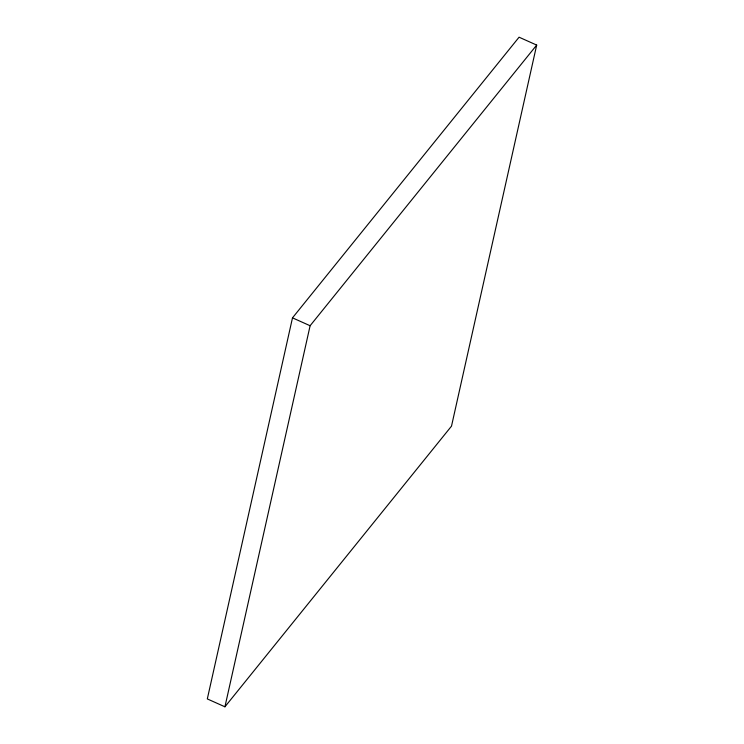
<?xml version="1.0" encoding="UTF-8"?>
<svg xmlns="http://www.w3.org/2000/svg" width="744" height="744" viewBox="0 0 744 744"><rect width="100%" height="100%" fill="white"/><g stroke="black" fill="none" stroke-linecap="round" stroke-linejoin="round"><path stroke-width="1.12" d="M292.494 317.855L207.316 698.923L224.93 706.8L451.506 426.145L536.684 45.077L519.07 37.2L292.494 317.855L310.108 325.733L536.684 45.077M224.93 706.8L310.108 325.733"/></g></svg>
